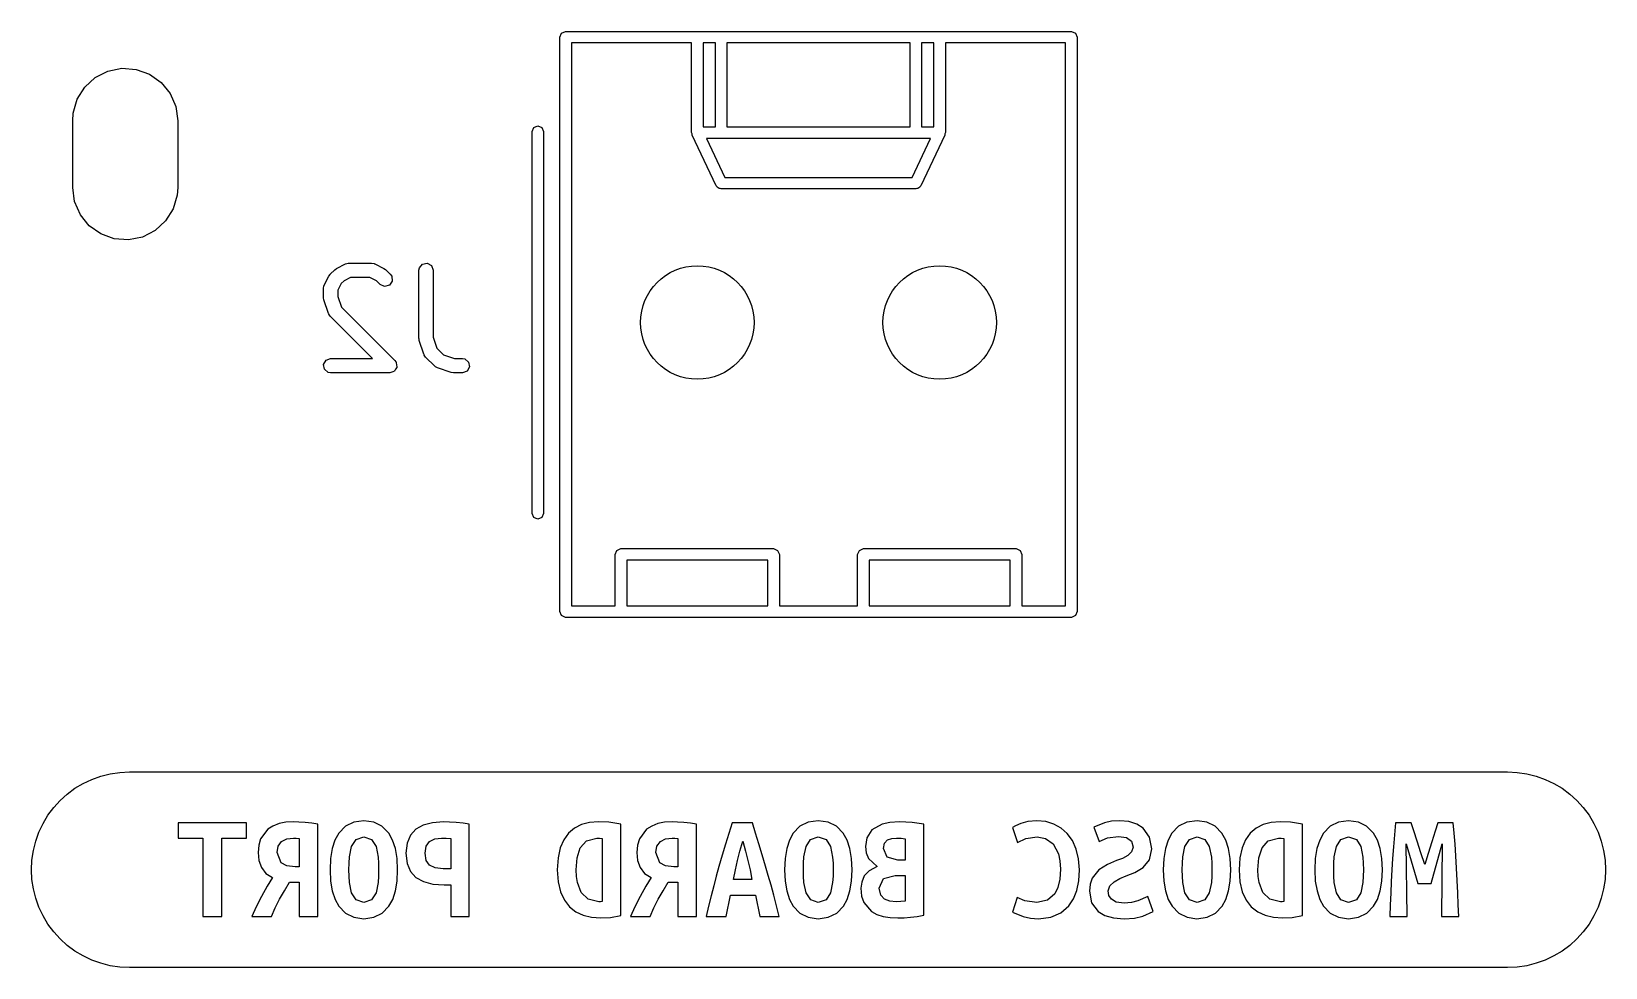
# Model space of a CAD drawing. Extents: x 64 to 231, y -147 to -43.
# Drawn here: x 119.27 to 135.76, y -146.57 to -136.76 of the extents above; entities that cross this region are included whole.
import ezdxf

# ---------------------------------------------------------------- set-up
doc = ezdxf.new("R2010")
doc.units = 0
doc.layers.add('BLACK', color=7, linetype='CONTINUOUS')

msp = doc.modelspace()

# ---------------------------------------------------------------- linework, layer by layer
at = {"layer": 'BLACK', "linetype": 'CONTINUOUS'}
for p, q in [((124.802, -136.817), (124.82, -136.775)), ((124.802, -142.837), (124.802, -136.817)), ((124.82, -136.775), (124.862, -136.757)), ((124.862, -136.757), (130.162, -136.757)), ((126.182, -136.877), (124.922, -136.877)), ((124.922, -136.877), (124.922, -142.777)), ((126.182, -137.817), (126.182, -136.877)), ((126.302, -136.877), (126.302, -137.757)), ((126.432, -136.877), (126.302, -136.877)), ((126.432, -137.757), (126.432, -136.877)), ((126.552, -136.877), (126.552, -137.757)), ((128.472, -136.877), (126.552, -136.877)), ((128.472, -137.757), (128.472, -136.877)), ((128.592, -136.877), (128.592, -137.757)), ((128.722, -136.877), (128.592, -136.877)), ((128.722, -137.757), (128.722, -136.877)), ((130.102, -136.877), (128.842, -136.877)), ((128.842, -136.877), (128.842, -137.817)), ((130.102, -142.777), (130.102, -136.877)), ((130.162, -136.757), (130.204, -136.775)), ((130.204, -136.775), (130.222, -136.817)), ((130.222, -136.817), (130.222, -142.837)), ((119.933, -137.24), (120.066, -137.173)), ((120.066, -137.173), (120.212, -137.143)), ((120.212, -137.143), (120.361, -137.154)), ((120.361, -137.154), (120.502, -137.205)), ((120.502, -137.205), (120.624, -137.291)), ((119.745, -137.468), (119.823, -137.341)), ((119.823, -137.341), (119.933, -137.24)), ((120.624, -137.291), (120.717, -137.407)), ((119.703, -137.612), (119.745, -137.468)), ((120.717, -137.407), (120.777, -137.544)), ((120.777, -137.544), (120.797, -137.692)), ((119.697, -137.692), (119.703, -137.612)), ((119.697, -138.392), (119.697, -137.692)), ((120.797, -137.692), (120.797, -138.392)), ((124.512, -137.807), (124.53, -137.765)), ((124.512, -141.807), (124.512, -137.807)), ((124.53, -137.765), (124.572, -137.747)), ((124.572, -137.747), (124.614, -137.765)), ((124.614, -137.765), (124.632, -137.807)), ((124.632, -137.807), (124.632, -141.807)), ((126.187, -137.829), (126.182, -137.817)), ((126.188, -137.843), (126.187, -137.829)), ((126.438, -138.373), (126.188, -137.843)), ((126.302, -137.757), (126.432, -137.757)), ((128.687, -137.877), (126.337, -137.877)), ((126.337, -137.877), (126.53, -138.287)), ((126.552, -137.757), (128.472, -137.757)), ((128.494, -138.287), (128.687, -137.877)), ((128.836, -137.843), (128.586, -138.373)), ((128.592, -137.757), (128.722, -137.757)), ((128.837, -137.829), (128.836, -137.843)), ((128.842, -137.817), (128.837, -137.829)), ((126.446, -138.38), (126.438, -138.373)), ((126.45, -138.389), (126.446, -138.38)), ((126.53, -138.287), (128.494, -138.287)), ((128.578, -138.38), (128.574, -138.389)), ((128.586, -138.373), (128.578, -138.38)), ((119.717, -138.54), (119.697, -138.392)), ((119.777, -138.677), (119.717, -138.54)), ((120.791, -138.472), (120.749, -138.616)), ((120.797, -138.392), (120.791, -138.472)), ((126.462, -138.395), (126.45, -138.389)), ((126.472, -138.403), (126.462, -138.395)), ((126.482, -138.403), (126.472, -138.403)), ((126.492, -138.407), (126.482, -138.403)), ((128.532, -138.407), (126.492, -138.407)), ((128.542, -138.403), (128.532, -138.407)), ((128.552, -138.403), (128.542, -138.403)), ((128.562, -138.395), (128.552, -138.403)), ((128.574, -138.389), (128.562, -138.395)), ((119.87, -138.793), (119.777, -138.677)), ((120.749, -138.616), (120.671, -138.743)), ((119.992, -138.879), (119.87, -138.793)), ((120.133, -138.93), (119.992, -138.879)), ((120.561, -138.844), (120.428, -138.911)), ((120.671, -138.743), (120.561, -138.844)), ((120.282, -138.941), (120.133, -138.93)), ((120.428, -138.911), (120.282, -138.941)), ((122.462, -139.24), (122.557, -139.192)), ((122.557, -139.192), (122.582, -139.185)), ((122.582, -139.185), (122.587, -139.186)), ((122.587, -139.186), (122.591, -139.184)), ((122.591, -139.184), (122.829, -139.184)), ((122.829, -139.184), (122.855, -139.189)), ((122.855, -139.189), (122.858, -139.192)), ((122.858, -139.192), (122.862, -139.192)), ((122.862, -139.192), (122.958, -139.24)), ((123.33, -139.234), (123.363, -139.194)), ((123.363, -139.194), (123.413, -139.186)), ((123.413, -139.186), (123.458, -139.211)), ((122.333, -139.416), (122.381, -139.321)), ((122.381, -139.321), (122.394, -139.303)), ((122.394, -139.303), (122.395, -139.302)), ((122.395, -139.302), (122.443, -139.254)), ((122.443, -139.254), (122.461, -139.241)), ((122.461, -139.241), (122.462, -139.24)), ((122.54, -139.369), (122.51, -139.399)), ((122.609, -139.334), (122.54, -139.369)), ((122.811, -139.334), (122.609, -139.334)), ((122.88, -139.369), (122.811, -139.334)), ((122.919, -139.408), (122.88, -139.369)), ((122.958, -139.24), (122.976, -139.253)), ((122.976, -139.253), (122.977, -139.254)), ((122.977, -139.254), (123.025, -139.302)), ((123.044, -139.374), (123.015, -139.416)), ((123.025, -139.302), (123.04, -139.323)), ((123.04, -139.323), (123.044, -139.374)), ((123.325, -139.259), (123.33, -139.234)), ((123.325, -139.974), (123.325, -139.259)), ((123.458, -139.211), (123.475, -139.259)), ((123.475, -139.259), (123.475, -139.961)), ((122.325, -139.45), (122.33, -139.424)), ((122.325, -139.545), (122.325, -139.45)), ((122.33, -139.424), (122.333, -139.421)), ((122.333, -139.421), (122.333, -139.416)), ((122.51, -139.399), (122.475, -139.468)), ((122.475, -139.468), (122.475, -139.533)), ((122.475, -139.533), (122.514, -139.647)), ((122.965, -139.429), (122.919, -139.408)), ((123.015, -139.416), (122.965, -139.429)), ((122.326, -139.547), (122.325, -139.545)), ((122.329, -139.569), (122.326, -139.547)), ((122.377, -139.712), (122.329, -139.569)), ((122.514, -139.647), (123.072, -140.206)), ((122.38, -139.715), (122.377, -139.712)), ((122.38, -139.72), (122.38, -139.715)), ((122.395, -139.741), (122.38, -139.72)), ((122.838, -140.184), (122.395, -139.741)), ((123.326, -139.975), (123.325, -139.974)), ((123.329, -139.997), (123.326, -139.975)), ((123.377, -140.14), (123.329, -139.997)), ((123.475, -139.961), (123.514, -140.076)), ((122.352, -140.202), (122.4, -140.184)), ((122.4, -140.184), (122.838, -140.184)), ((123.38, -140.144), (123.377, -140.14)), ((123.38, -140.148), (123.38, -140.144)), ((123.395, -140.17), (123.38, -140.148)), ((123.49, -140.265), (123.395, -140.17)), ((123.514, -140.076), (123.584, -140.146)), ((123.584, -140.146), (123.698, -140.184)), ((123.698, -140.184), (123.781, -140.184)), ((123.781, -140.184), (123.807, -140.189)), ((123.807, -140.189), (123.846, -140.222)), ((122.326, -140.246), (122.352, -140.202)), ((122.335, -140.297), (122.326, -140.246)), ((122.375, -140.33), (122.335, -140.297)), ((122.4, -140.334), (122.375, -140.33)), ((123.019, -140.334), (122.4, -140.334)), ((123.041, -140.327), (123.019, -140.334)), ((123.062, -140.321), (123.041, -140.327)), ((123.064, -140.318), (123.062, -140.321)), ((123.068, -140.317), (123.064, -140.318)), ((123.079, -140.297), (123.068, -140.317)), ((123.072, -140.206), (123.082, -140.22)), ((123.092, -140.279), (123.079, -140.297)), ((123.082, -140.22), (123.084, -140.222)), ((123.084, -140.222), (123.085, -140.224)), ((123.085, -140.224), (123.087, -140.228)), ((123.087, -140.228), (123.089, -140.25)), ((123.089, -140.25), (123.093, -140.272)), ((123.093, -140.272), (123.092, -140.275)), ((123.092, -140.275), (123.092, -140.279)), ((123.494, -140.267), (123.49, -140.265)), ((123.497, -140.271), (123.494, -140.267)), ((123.519, -140.283), (123.497, -140.271)), ((123.662, -140.331), (123.519, -140.283)), ((123.664, -140.33), (123.662, -140.331)), ((123.686, -140.334), (123.664, -140.33)), ((123.781, -140.334), (123.686, -140.334)), ((123.829, -140.317), (123.781, -140.334)), ((123.855, -140.272), (123.829, -140.317)), ((123.846, -140.222), (123.855, -140.272)), ((124.53, -141.849), (124.512, -141.807)), ((124.632, -141.807), (124.614, -141.849)), ((124.572, -141.867), (124.53, -141.849)), ((124.614, -141.849), (124.572, -141.867)), ((125.4, -142.195), (125.442, -142.177)), ((125.442, -142.177), (127.042, -142.177)), ((127.042, -142.177), (127.084, -142.195)), ((127.94, -142.195), (127.982, -142.177)), ((127.982, -142.177), (129.582, -142.177)), ((129.582, -142.177), (129.624, -142.195)), ((125.382, -142.237), (125.4, -142.195)), ((125.382, -142.777), (125.382, -142.237)), ((125.502, -142.297), (125.502, -142.777)), ((126.982, -142.297), (125.502, -142.297)), ((126.982, -142.777), (126.982, -142.297)), ((127.084, -142.195), (127.102, -142.237)), ((127.102, -142.237), (127.102, -142.777)), ((127.922, -142.237), (127.94, -142.195)), ((127.922, -142.777), (127.922, -142.237)), ((128.042, -142.297), (128.042, -142.777)), ((129.522, -142.297), (128.042, -142.297)), ((129.522, -142.777), (129.522, -142.297)), ((129.624, -142.195), (129.642, -142.237)), ((129.642, -142.237), (129.642, -142.777)), ((124.82, -142.879), (124.802, -142.837)), ((124.922, -142.777), (125.382, -142.777)), ((125.502, -142.777), (126.982, -142.777)), ((127.102, -142.777), (127.922, -142.777)), ((128.042, -142.777), (129.522, -142.777)), ((129.642, -142.777), (130.102, -142.777)), ((130.222, -142.837), (130.204, -142.879)), ((124.862, -142.897), (124.82, -142.879)), ((130.162, -142.897), (124.862, -142.897)), ((130.204, -142.879), (130.162, -142.897)), ((119.721, -144.689), (119.807, -144.638)), ((119.807, -144.638), (119.898, -144.595)), ((119.898, -144.595), (119.993, -144.561)), ((119.993, -144.561), (120.091, -144.536)), ((120.091, -144.536), (120.19, -144.522)), ((120.19, -144.522), (120.291, -144.517)), ((120.291, -144.517), (134.733, -144.517)), ((134.733, -144.517), (134.834, -144.522)), ((134.834, -144.522), (134.933, -144.536)), ((134.933, -144.536), (135.031, -144.561)), ((135.031, -144.561), (135.126, -144.595)), ((135.126, -144.595), (135.217, -144.638)), ((135.217, -144.638), (135.303, -144.689)), ((119.498, -144.891), (119.566, -144.817)), ((119.566, -144.817), (119.64, -144.749)), ((119.64, -144.749), (119.721, -144.689)), ((135.303, -144.689), (135.384, -144.749)), ((135.384, -144.749), (135.458, -144.817)), ((135.458, -144.817), (135.526, -144.891)), ((119.386, -145.059), (119.438, -144.972)), ((119.438, -144.972), (119.498, -144.891)), ((135.526, -144.891), (135.586, -144.972)), ((135.586, -144.972), (135.638, -145.059)), ((119.343, -145.15), (119.386, -145.059)), ((120.803, -145.051), (120.803, -145.213)), ((121.518, -145.051), (120.803, -145.051)), ((121.518, -145.213), (121.518, -145.051)), ((121.741, -145.118), (121.666, -145.219)), ((121.795, -145.084), (121.741, -145.118)), ((121.859, -145.059), (121.795, -145.084)), ((121.931, -145.045), (121.859, -145.059)), ((122.011, -145.04), (121.931, -145.045)), ((122.067, -145.042), (122.011, -145.04)), ((122.134, -145.046), (122.067, -145.042)), ((122.203, -145.054), (122.134, -145.046)), ((122.265, -145.066), (122.203, -145.054)), ((122.265, -146.034), (122.265, -145.066)), ((122.554, -145.087), (122.484, -145.159)), ((122.642, -145.044), (122.554, -145.087)), ((122.748, -145.029), (122.642, -145.044)), ((122.851, -145.044), (122.748, -145.029)), ((122.938, -145.087), (122.851, -145.044)), ((123.008, -145.159), (122.938, -145.087)), ((123.292, -145.117), (123.235, -145.18)), ((123.371, -145.075), (123.292, -145.117)), ((123.467, -145.049), (123.371, -145.075)), ((123.583, -145.04), (123.467, -145.049)), ((123.645, -145.042), (123.583, -145.04)), ((123.716, -145.046), (123.645, -145.042)), ((123.789, -145.053), (123.716, -145.046)), ((123.853, -145.064), (123.789, -145.053)), ((123.853, -146.034), (123.853, -145.064)), ((124.954, -145.106), (124.893, -145.159)), ((125.028, -145.069), (124.954, -145.106)), ((125.113, -145.047), (125.028, -145.069)), ((125.205, -145.04), (125.113, -145.047)), ((125.315, -145.045), (125.205, -145.04)), ((125.44, -145.064), (125.315, -145.045)), ((125.44, -146.023), (125.44, -145.064)), ((125.71, -145.118), (125.635, -145.219)), ((125.764, -145.084), (125.71, -145.118)), ((125.828, -145.059), (125.764, -145.084)), ((125.9, -145.045), (125.828, -145.059)), ((125.98, -145.04), (125.9, -145.045)), ((126.036, -145.042), (125.98, -145.04)), ((126.102, -145.046), (126.036, -145.042)), ((126.171, -145.054), (126.102, -145.046)), ((126.234, -145.066), (126.171, -145.054)), ((126.234, -146.034), (126.234, -145.066)), ((126.607, -145.051), (126.572, -145.161)), ((126.82, -145.051), (126.607, -145.051)), ((126.853, -145.16), (126.82, -145.051)), ((127.316, -145.087), (127.247, -145.159)), ((127.404, -145.044), (127.316, -145.087)), ((127.51, -145.029), (127.404, -145.044)), ((127.613, -145.044), (127.51, -145.029)), ((127.7, -145.087), (127.613, -145.044)), ((127.771, -145.159), (127.7, -145.087)), ((128.071, -145.124), (128.017, -145.207)), ((128.18, -145.063), (128.071, -145.124)), ((128.261, -145.046), (128.18, -145.063)), ((128.361, -145.04), (128.261, -145.046)), ((128.493, -145.047), (128.361, -145.04)), ((128.615, -145.064), (128.493, -145.047)), ((128.615, -146.018), (128.615, -145.064)), ((129.578, -145.082), (129.546, -145.101)), ((129.546, -145.101), (129.596, -145.256)), ((129.631, -145.058), (129.578, -145.082)), ((129.705, -145.038), (129.631, -145.058)), ((129.8, -145.029), (129.705, -145.038)), ((129.893, -145.038), (129.8, -145.029)), ((129.978, -145.063), (129.893, -145.038)), ((130.054, -145.105), (129.978, -145.063)), ((130.119, -145.163), (130.054, -145.105)), ((130.51, -145.05), (130.396, -145.096)), ((130.396, -145.096), (130.454, -145.247)), ((130.583, -145.034), (130.51, -145.05)), ((130.668, -145.029), (130.583, -145.034)), ((130.765, -145.038), (130.668, -145.029)), ((130.848, -145.064), (130.765, -145.038)), ((130.915, -145.107), (130.848, -145.064)), ((130.982, -145.2), (130.915, -145.107)), ((131.285, -145.087), (131.216, -145.159)), ((131.373, -145.044), (131.285, -145.087)), ((131.479, -145.029), (131.373, -145.044)), ((131.582, -145.044), (131.479, -145.029)), ((131.669, -145.087), (131.582, -145.044)), ((131.74, -145.159), (131.669, -145.087)), ((132.098, -145.106), (132.036, -145.159)), ((132.172, -145.069), (132.098, -145.106)), ((132.256, -145.047), (132.172, -145.069)), ((132.349, -145.04), (132.256, -145.047)), ((132.459, -145.045), (132.349, -145.04)), ((132.584, -145.064), (132.459, -145.045)), ((132.584, -146.023), (132.584, -145.064)), ((132.873, -145.087), (132.803, -145.159)), ((132.96, -145.044), (132.873, -145.087)), ((133.067, -145.029), (132.96, -145.044)), ((133.17, -145.044), (133.067, -145.029)), ((133.256, -145.087), (133.17, -145.044)), ((133.327, -145.159), (133.256, -145.087)), ((133.559, -145.051), (133.548, -145.178)), ((133.721, -145.051), (133.559, -145.051)), ((133.749, -145.136), (133.721, -145.051)), ((133.784, -145.244), (133.749, -145.136)), ((133.974, -145.137), (133.938, -145.25)), ((134.002, -145.051), (133.974, -145.137)), ((134.164, -145.051), (134.002, -145.051)), ((134.174, -145.159), (134.164, -145.051)), ((135.638, -145.059), (135.681, -145.15)), ((119.285, -145.342), (119.309, -145.244)), ((119.309, -145.244), (119.343, -145.15)), ((120.803, -145.213), (121.062, -145.213)), ((121.062, -145.213), (121.062, -146.034)), ((121.259, -146.034), (121.259, -145.213)), ((121.259, -145.213), (121.518, -145.213)), ((121.646, -145.285), (121.64, -145.363)), ((121.666, -145.219), (121.646, -145.285)), ((121.838, -145.361), (121.85, -145.294)), ((121.85, -145.294), (121.886, -145.247)), ((121.886, -145.247), (121.941, -145.219)), ((121.941, -145.219), (122.011, -145.21)), ((122.011, -145.21), (122.038, -145.211)), ((122.038, -145.211), (122.07, -145.215)), ((122.07, -145.215), (122.07, -145.51)), ((122.445, -145.231), (122.417, -145.319)), ((122.484, -145.159), (122.445, -145.231)), ((122.598, -145.408), (122.62, -145.299)), ((122.62, -145.299), (122.667, -145.226)), ((122.667, -145.226), (122.748, -145.199)), ((122.748, -145.199), (122.829, -145.226)), ((122.829, -145.226), (122.876, -145.3)), ((122.876, -145.3), (122.898, -145.409)), ((123.049, -145.231), (123.008, -145.159)), ((123.079, -145.319), (123.049, -145.231)), ((123.201, -145.263), (123.189, -145.369)), ((123.235, -145.18), (123.201, -145.263)), ((123.389, -145.367), (123.401, -145.294)), ((123.401, -145.294), (123.436, -145.246)), ((123.436, -145.246), (123.491, -145.219)), ((123.491, -145.219), (123.561, -145.21)), ((123.561, -145.21), (123.609, -145.211)), ((123.609, -145.211), (123.658, -145.215)), ((123.658, -145.215), (123.658, -145.532)), ((124.843, -145.228), (124.806, -145.314)), ((124.893, -145.159), (124.843, -145.228)), ((124.983, -145.418), (125.016, -145.312)), ((125.016, -145.312), (125.082, -145.238)), ((125.082, -145.238), (125.188, -145.21)), ((125.188, -145.21), (125.216, -145.211)), ((125.216, -145.211), (125.245, -145.215)), ((125.245, -145.215), (125.245, -145.875)), ((125.615, -145.285), (125.609, -145.363)), ((125.635, -145.219), (125.615, -145.285)), ((125.807, -145.361), (125.819, -145.294)), ((125.819, -145.294), (125.855, -145.247)), ((125.855, -145.247), (125.91, -145.219)), ((125.91, -145.219), (125.98, -145.21)), ((125.98, -145.21), (126.007, -145.211)), ((126.007, -145.211), (126.039, -145.215)), ((126.039, -145.215), (126.039, -145.51)), ((126.537, -145.274), (126.503, -145.39)), ((126.572, -145.161), (126.537, -145.274)), ((126.689, -145.348), (126.718, -145.242)), ((126.718, -145.242), (126.748, -145.348)), ((126.888, -145.272), (126.853, -145.16)), ((126.923, -145.387), (126.888, -145.272)), ((127.207, -145.231), (127.179, -145.319)), ((127.247, -145.159), (127.207, -145.231)), ((127.36, -145.408), (127.383, -145.299)), ((127.383, -145.299), (127.429, -145.226)), ((127.429, -145.226), (127.51, -145.199)), ((127.51, -145.199), (127.591, -145.226)), ((127.591, -145.226), (127.638, -145.3)), ((127.638, -145.3), (127.66, -145.409)), ((127.812, -145.231), (127.771, -145.159)), ((127.841, -145.319), (127.812, -145.231)), ((128.017, -145.207), (128.003, -145.299)), ((128.003, -145.299), (128.011, -145.365)), ((128.193, -145.32), (128.204, -145.263)), ((128.204, -145.263), (128.234, -145.23)), ((128.234, -145.23), (128.279, -145.214)), ((128.279, -145.214), (128.331, -145.21)), ((128.331, -145.21), (128.377, -145.212)), ((128.377, -145.212), (128.42, -145.217)), ((128.42, -145.217), (128.42, -145.442)), ((129.596, -145.256), (129.684, -145.216)), ((129.684, -145.216), (129.803, -145.199)), ((129.803, -145.199), (129.892, -145.216)), ((129.892, -145.216), (129.97, -145.271)), ((129.97, -145.271), (130.026, -145.375)), ((130.172, -145.237), (130.119, -145.163)), ((130.212, -145.325), (130.172, -145.237)), ((130.454, -145.247), (130.542, -145.209)), ((130.542, -145.209), (130.654, -145.193)), ((130.654, -145.193), (130.74, -145.205)), ((130.74, -145.205), (130.792, -145.243)), ((130.792, -145.243), (130.809, -145.305)), ((130.809, -145.305), (130.793, -145.355)), ((131.005, -145.323), (130.982, -145.2)), ((131.176, -145.231), (131.148, -145.319)), ((131.216, -145.159), (131.176, -145.231)), ((131.329, -145.408), (131.351, -145.299)), ((131.351, -145.299), (131.398, -145.226)), ((131.398, -145.226), (131.479, -145.199)), ((131.479, -145.199), (131.56, -145.226)), ((131.56, -145.226), (131.607, -145.3)), ((131.607, -145.3), (131.629, -145.409)), ((131.78, -145.231), (131.74, -145.159)), ((131.81, -145.319), (131.78, -145.231)), ((131.987, -145.228), (131.95, -145.314)), ((132.036, -145.159), (131.987, -145.228)), ((132.127, -145.418), (132.16, -145.312)), ((132.16, -145.312), (132.225, -145.238)), ((132.225, -145.238), (132.332, -145.21)), ((132.332, -145.21), (132.36, -145.211)), ((132.36, -145.211), (132.389, -145.215)), ((132.389, -145.215), (132.389, -145.875)), ((132.764, -145.231), (132.735, -145.319)), ((132.803, -145.159), (132.764, -145.231)), ((132.917, -145.408), (132.939, -145.299)), ((132.939, -145.299), (132.986, -145.226)), ((132.986, -145.226), (133.067, -145.199)), ((133.067, -145.199), (133.148, -145.226)), ((133.148, -145.226), (133.194, -145.3)), ((133.194, -145.3), (133.217, -145.409)), ((133.368, -145.231), (133.327, -145.159)), ((133.397, -145.319), (133.368, -145.231)), ((133.537, -145.302), (133.528, -145.424)), ((133.548, -145.178), (133.537, -145.302)), ((133.679, -146.034), (133.67, -145.271)), ((133.67, -145.271), (133.791, -145.686)), ((133.824, -145.365), (133.784, -145.244)), ((133.938, -145.25), (133.9, -145.372)), ((133.933, -145.686), (134.049, -145.271)), ((134.049, -145.271), (134.041, -146.034)), ((134.183, -145.275), (134.174, -145.159)), ((134.192, -145.398), (134.183, -145.275)), ((135.681, -145.15), (135.715, -145.244)), ((135.715, -145.244), (135.739, -145.342)), ((119.265, -145.542), (119.27, -145.441)), ((119.27, -145.441), (119.285, -145.342)), ((121.64, -145.363), (121.649, -145.444)), ((121.649, -145.444), (121.675, -145.518)), ((121.883, -145.471), (121.838, -145.361)), ((121.941, -145.501), (121.883, -145.471)), ((122.4, -145.423), (122.394, -145.542)), ((122.417, -145.319), (122.4, -145.423)), ((122.592, -145.542), (122.594, -145.473)), ((122.594, -145.473), (122.598, -145.408)), ((122.898, -145.409), (122.902, -145.473)), ((122.902, -145.473), (122.903, -145.542)), ((123.096, -145.423), (123.079, -145.319)), ((123.102, -145.542), (123.096, -145.423)), ((123.189, -145.369), (123.201, -145.476)), ((123.201, -145.476), (123.235, -145.561)), ((123.401, -145.445), (123.389, -145.367)), ((123.437, -145.495), (123.401, -145.445)), ((124.783, -145.418), (124.775, -145.542)), ((124.806, -145.314), (124.783, -145.418)), ((124.974, -145.542), (124.983, -145.418)), ((125.609, -145.363), (125.617, -145.444)), ((125.617, -145.444), (125.644, -145.518)), ((125.851, -145.471), (125.807, -145.361)), ((125.91, -145.501), (125.851, -145.471)), ((126.503, -145.39), (126.468, -145.509)), ((126.642, -145.544), (126.663, -145.446)), ((126.663, -145.446), (126.689, -145.348)), ((126.748, -145.348), (126.773, -145.446)), ((126.773, -145.446), (126.795, -145.544)), ((126.958, -145.505), (126.923, -145.387)), ((127.162, -145.423), (127.156, -145.542)), ((127.179, -145.319), (127.162, -145.423)), ((127.355, -145.542), (127.356, -145.473)), ((127.356, -145.473), (127.36, -145.408)), ((127.66, -145.409), (127.665, -145.473)), ((127.665, -145.473), (127.666, -145.542)), ((127.859, -145.423), (127.841, -145.319)), ((127.864, -145.542), (127.859, -145.423)), ((128.011, -145.365), (128.037, -145.423)), ((128.037, -145.423), (128.128, -145.509)), ((128.231, -145.409), (128.193, -145.32)), ((128.344, -145.442), (128.231, -145.409)), ((128.42, -145.442), (128.344, -145.442)), ((130.026, -145.375), (130.042, -145.448)), ((130.042, -145.448), (130.047, -145.537)), ((130.237, -145.427), (130.212, -145.325)), ((130.246, -145.542), (130.237, -145.427)), ((130.636, -145.447), (130.54, -145.486)), ((130.697, -145.423), (130.636, -145.447)), ((130.753, -145.394), (130.697, -145.423)), ((130.793, -145.355), (130.753, -145.394)), ((130.915, -145.518), (130.979, -145.44)), ((130.979, -145.44), (131.005, -145.323)), ((131.131, -145.423), (131.125, -145.542)), ((131.148, -145.319), (131.131, -145.423)), ((131.324, -145.542), (131.325, -145.473)), ((131.325, -145.473), (131.329, -145.408)), ((131.629, -145.409), (131.633, -145.473)), ((131.633, -145.473), (131.635, -145.542)), ((131.827, -145.423), (131.81, -145.319)), ((131.833, -145.542), (131.827, -145.423)), ((131.927, -145.418), (131.919, -145.542)), ((131.95, -145.314), (131.927, -145.418)), ((132.117, -145.542), (132.127, -145.418)), ((132.718, -145.423), (132.713, -145.542)), ((132.735, -145.319), (132.718, -145.423)), ((132.911, -145.542), (132.912, -145.473)), ((132.912, -145.473), (132.917, -145.408)), ((133.217, -145.409), (133.221, -145.473)), ((133.221, -145.473), (133.222, -145.542)), ((133.415, -145.423), (133.397, -145.319)), ((133.421, -145.542), (133.415, -145.423)), ((133.528, -145.424), (133.52, -145.544)), ((133.864, -145.486), (133.824, -145.365)), ((133.9, -145.372), (133.864, -145.486)), ((134.199, -145.525), (134.192, -145.398)), ((135.739, -145.342), (135.754, -145.441)), ((135.754, -145.441), (135.759, -145.542)), ((119.27, -145.643), (119.265, -145.542)), ((121.675, -145.518), (121.721, -145.58)), ((121.721, -145.58), (121.791, -145.625)), ((121.791, -145.625), (121.733, -145.716)), ((122.027, -145.51), (121.941, -145.501)), ((122.07, -145.51), (122.027, -145.51)), ((122.394, -145.542), (122.4, -145.661)), ((122.594, -145.611), (122.592, -145.542)), ((122.598, -145.675), (122.594, -145.611)), ((122.902, -145.611), (122.898, -145.676)), ((122.903, -145.542), (122.902, -145.611)), ((123.096, -145.661), (123.102, -145.542)), ((123.235, -145.561), (123.293, -145.624)), ((123.293, -145.624), (123.372, -145.667)), ((123.496, -145.523), (123.437, -145.495)), ((123.578, -145.532), (123.496, -145.523)), ((123.658, -145.532), (123.578, -145.532)), ((124.775, -145.542), (124.784, -145.668)), ((124.977, -145.612), (124.974, -145.542)), ((124.985, -145.676), (124.977, -145.612)), ((125.644, -145.518), (125.69, -145.58)), ((125.69, -145.58), (125.759, -145.625)), ((125.759, -145.625), (125.702, -145.716)), ((125.996, -145.51), (125.91, -145.501)), ((126.039, -145.51), (125.996, -145.51)), ((126.441, -145.608), (126.414, -145.71)), ((126.468, -145.509), (126.441, -145.608)), ((126.623, -145.645), (126.642, -145.544)), ((126.795, -145.544), (126.815, -145.645)), ((126.986, -145.602), (126.958, -145.505)), ((127.015, -145.704), (126.986, -145.602)), ((127.156, -145.542), (127.162, -145.661)), ((127.356, -145.611), (127.355, -145.542)), ((127.36, -145.675), (127.356, -145.611)), ((127.665, -145.611), (127.66, -145.676)), ((127.666, -145.542), (127.665, -145.611)), ((127.859, -145.661), (127.864, -145.542)), ((127.992, -145.607), (127.965, -145.671)), ((128.044, -145.552), (127.992, -145.607)), ((128.128, -145.509), (128.044, -145.552)), ((128.149, -145.737), (128.194, -145.635)), ((128.194, -145.635), (128.315, -145.604)), ((128.315, -145.604), (128.42, -145.604)), ((128.42, -145.604), (128.42, -145.871)), ((130.041, -145.641), (130.021, -145.727)), ((130.047, -145.537), (130.041, -145.641)), ((130.239, -145.658), (130.246, -145.542)), ((130.379, -145.632), (130.359, -145.692)), ((130.448, -145.543), (130.379, -145.632)), ((130.54, -145.486), (130.448, -145.543)), ((130.609, -145.668), (130.67, -145.635)), ((130.67, -145.635), (130.736, -145.607)), ((130.736, -145.607), (130.828, -145.571)), ((130.828, -145.571), (130.915, -145.518)), ((131.125, -145.542), (131.131, -145.661)), ((131.325, -145.611), (131.324, -145.542)), ((131.329, -145.675), (131.325, -145.611)), ((131.633, -145.611), (131.629, -145.676)), ((131.635, -145.542), (131.633, -145.611)), ((131.827, -145.661), (131.833, -145.542)), ((131.919, -145.542), (131.927, -145.668)), ((132.12, -145.612), (132.117, -145.542)), ((132.129, -145.676), (132.12, -145.612)), ((132.713, -145.542), (132.718, -145.661)), ((132.912, -145.611), (132.911, -145.542)), ((132.917, -145.675), (132.912, -145.611)), ((133.221, -145.611), (133.217, -145.676)), ((133.222, -145.542), (133.221, -145.611)), ((133.415, -145.661), (133.421, -145.542)), ((133.52, -145.544), (133.513, -145.665)), ((134.205, -145.654), (134.199, -145.525)), ((135.759, -145.542), (135.754, -145.643)), ((119.285, -145.742), (119.27, -145.643)), ((119.309, -145.84), (119.285, -145.742)), ((121.733, -145.716), (121.675, -145.821)), ((121.864, -145.851), (121.915, -145.762)), ((121.915, -145.762), (121.968, -145.672)), ((121.968, -145.672), (122.07, -145.672)), ((122.07, -145.672), (122.07, -146.034)), ((122.4, -145.661), (122.417, -145.765)), ((122.417, -145.765), (122.446, -145.853)), ((122.62, -145.784), (122.598, -145.675)), ((122.668, -145.858), (122.62, -145.784)), ((122.876, -145.785), (122.829, -145.858)), ((122.898, -145.676), (122.876, -145.785)), ((123.051, -145.853), (123.079, -145.765)), ((123.079, -145.765), (123.096, -145.661)), ((123.372, -145.667), (123.47, -145.694)), ((123.47, -145.694), (123.588, -145.702)), ((123.588, -145.702), (123.658, -145.702)), ((123.658, -145.702), (123.658, -146.034)), ((124.784, -145.668), (124.809, -145.775)), ((124.809, -145.775), (124.85, -145.862)), ((125.025, -145.782), (124.985, -145.676)), ((125.098, -145.852), (125.025, -145.782)), ((125.702, -145.716), (125.644, -145.821)), ((125.833, -145.851), (125.883, -145.762)), ((125.883, -145.762), (125.937, -145.672)), ((125.937, -145.672), (126.039, -145.672)), ((126.039, -145.672), (126.039, -146.034)), ((126.414, -145.71), (126.387, -145.815)), ((126.815, -145.645), (126.623, -145.645)), ((127.043, -145.81), (127.015, -145.704)), ((127.162, -145.661), (127.179, -145.765)), ((127.179, -145.765), (127.208, -145.853)), ((127.383, -145.784), (127.36, -145.675)), ((127.43, -145.858), (127.383, -145.784)), ((127.638, -145.785), (127.591, -145.858)), ((127.66, -145.676), (127.638, -145.785)), ((127.813, -145.853), (127.842, -145.765)), ((127.842, -145.765), (127.859, -145.661)), ((127.965, -145.671), (127.956, -145.737)), ((127.956, -145.737), (127.964, -145.819)), ((128.164, -145.808), (128.149, -145.737)), ((129.989, -145.795), (129.913, -145.862)), ((130.021, -145.727), (129.989, -145.795)), ((130.184, -145.848), (130.218, -145.76)), ((130.218, -145.76), (130.239, -145.658)), ((130.359, -145.692), (130.352, -145.766)), ((130.352, -145.766), (130.374, -145.888)), ((130.547, -145.764), (130.565, -145.71)), ((130.554, -145.811), (130.547, -145.764)), ((130.565, -145.71), (130.609, -145.668)), ((131.131, -145.661), (131.148, -145.765)), ((131.148, -145.765), (131.177, -145.853)), ((131.351, -145.784), (131.329, -145.675)), ((131.399, -145.858), (131.351, -145.784)), ((131.607, -145.785), (131.56, -145.858)), ((131.629, -145.676), (131.607, -145.785)), ((131.782, -145.853), (131.81, -145.765)), ((131.81, -145.765), (131.827, -145.661)), ((131.927, -145.668), (131.953, -145.775)), ((131.953, -145.775), (131.994, -145.862)), ((132.169, -145.782), (132.129, -145.676)), ((132.242, -145.852), (132.169, -145.782)), ((132.718, -145.661), (132.736, -145.765)), ((132.736, -145.765), (132.764, -145.853)), ((132.939, -145.784), (132.917, -145.675)), ((132.986, -145.858), (132.939, -145.784)), ((133.194, -145.785), (133.148, -145.858)), ((133.217, -145.676), (133.194, -145.785)), ((133.369, -145.853), (133.398, -145.765)), ((133.398, -145.765), (133.415, -145.661)), ((133.508, -145.786), (133.504, -145.909)), ((133.513, -145.665), (133.508, -145.786)), ((133.791, -145.686), (133.933, -145.686)), ((134.21, -145.783), (134.205, -145.654)), ((134.216, -145.911), (134.21, -145.783)), ((135.739, -145.742), (135.715, -145.84)), ((135.754, -145.643), (135.739, -145.742)), ((119.343, -145.934), (119.309, -145.84)), ((119.386, -146.025), (119.343, -145.934)), ((121.62, -145.93), (121.575, -146.034)), ((121.675, -145.821), (121.62, -145.93)), ((121.78, -146.034), (121.819, -145.941)), ((121.819, -145.941), (121.864, -145.851)), ((122.446, -145.853), (122.486, -145.925)), ((122.486, -145.925), (122.556, -145.997)), ((122.748, -145.885), (122.668, -145.858)), ((122.829, -145.858), (122.748, -145.885)), ((122.941, -145.997), (123.011, -145.925)), ((123.011, -145.925), (123.051, -145.853)), ((124.85, -145.862), (124.904, -145.931)), ((124.904, -145.931), (124.97, -145.983)), ((125.21, -145.877), (125.098, -145.852)), ((125.228, -145.877), (125.21, -145.877)), ((125.245, -145.875), (125.228, -145.877)), ((125.589, -145.93), (125.543, -146.034)), ((125.644, -145.821), (125.589, -145.93)), ((125.748, -146.034), (125.788, -145.941)), ((125.788, -145.941), (125.833, -145.851)), ((126.36, -145.923), (126.334, -146.034)), ((126.387, -145.815), (126.36, -145.923)), ((126.544, -146.034), (126.59, -145.807)), ((126.59, -145.807), (126.852, -145.807)), ((126.852, -145.807), (126.896, -146.034)), ((127.071, -145.92), (127.043, -145.81)), ((127.099, -146.034), (127.071, -145.92)), ((127.208, -145.853), (127.248, -145.925)), ((127.248, -145.925), (127.318, -145.997)), ((127.51, -145.885), (127.43, -145.858)), ((127.591, -145.858), (127.51, -145.885)), ((127.703, -145.997), (127.773, -145.925)), ((127.773, -145.925), (127.813, -145.853)), ((127.964, -145.819), (127.987, -145.886)), ((127.987, -145.886), (128.068, -145.981)), ((128.205, -145.851), (128.164, -145.808)), ((128.261, -145.871), (128.205, -145.851)), ((128.326, -145.877), (128.261, -145.871)), ((128.375, -145.875), (128.326, -145.877)), ((128.42, -145.871), (128.375, -145.875)), ((129.593, -145.833), (129.544, -145.987)), ((129.673, -145.867), (129.593, -145.833)), ((129.8, -145.885), (129.673, -145.867)), ((129.913, -145.862), (129.8, -145.885)), ((130.052, -145.995), (130.136, -145.921)), ((130.136, -145.921), (130.184, -145.848)), ((130.374, -145.888), (130.442, -145.979)), ((130.581, -145.852), (130.554, -145.811)), ((130.632, -145.881), (130.581, -145.852)), ((130.714, -145.891), (130.632, -145.881)), ((130.793, -145.886), (130.714, -145.891)), ((130.859, -145.869), (130.793, -145.886)), ((130.962, -145.821), (130.859, -145.869)), ((131.019, -145.98), (130.962, -145.821)), ((131.177, -145.853), (131.217, -145.925)), ((131.217, -145.925), (131.287, -145.997)), ((131.479, -145.885), (131.399, -145.858)), ((131.56, -145.858), (131.479, -145.885)), ((131.672, -145.997), (131.742, -145.925)), ((131.742, -145.925), (131.782, -145.853)), ((131.994, -145.862), (132.047, -145.931)), ((132.047, -145.931), (132.114, -145.983)), ((132.354, -145.877), (132.242, -145.852)), ((132.371, -145.877), (132.354, -145.877)), ((132.389, -145.875), (132.371, -145.877)), ((132.764, -145.853), (132.805, -145.925)), ((132.805, -145.925), (132.875, -145.997)), ((133.067, -145.885), (132.986, -145.858)), ((133.148, -145.858), (133.067, -145.885)), ((133.259, -145.997), (133.329, -145.925)), ((133.329, -145.925), (133.369, -145.853)), ((133.504, -145.909), (133.5, -146.034)), ((134.221, -146.034), (134.216, -145.911)), ((135.681, -145.934), (135.638, -146.025)), ((135.715, -145.84), (135.681, -145.934)), ((119.438, -146.112), (119.386, -146.025)), ((119.498, -146.193), (119.438, -146.112)), ((121.062, -146.034), (121.259, -146.034)), ((121.575, -146.034), (121.78, -146.034)), ((122.07, -146.034), (122.265, -146.034)), ((122.556, -145.997), (122.643, -146.04)), ((122.643, -146.04), (122.746, -146.055)), ((122.746, -146.055), (122.853, -146.04)), ((122.853, -146.04), (122.941, -145.997)), ((123.658, -146.034), (123.853, -146.034)), ((124.97, -145.983), (125.047, -146.019)), ((125.047, -146.019), (125.135, -146.04)), ((125.135, -146.04), (125.231, -146.047)), ((125.231, -146.047), (125.333, -146.041)), ((125.333, -146.041), (125.44, -146.023)), ((125.543, -146.034), (125.748, -146.034)), ((126.039, -146.034), (126.234, -146.034)), ((126.334, -146.034), (126.544, -146.034)), ((126.896, -146.034), (127.099, -146.034)), ((127.318, -145.997), (127.405, -146.04)), ((127.405, -146.04), (127.509, -146.055)), ((127.509, -146.055), (127.615, -146.04)), ((127.615, -146.04), (127.703, -145.997)), ((128.068, -145.981), (128.125, -146.012)), ((128.125, -146.012), (128.191, -146.032)), ((128.191, -146.032), (128.264, -146.043)), ((128.264, -146.043), (128.342, -146.047)), ((128.342, -146.047), (128.409, -146.045)), ((128.409, -146.045), (128.477, -146.04)), ((128.477, -146.04), (128.547, -146.031)), ((128.547, -146.031), (128.615, -146.018)), ((129.544, -145.987), (129.656, -146.033)), ((129.656, -146.033), (129.732, -146.049)), ((129.732, -146.049), (129.819, -146.055)), ((129.819, -146.055), (129.946, -146.04)), ((129.946, -146.04), (130.052, -145.995)), ((130.442, -145.979), (130.512, -146.021)), ((130.512, -146.021), (130.603, -146.046)), ((130.603, -146.046), (130.714, -146.055)), ((130.714, -146.055), (130.824, -146.048)), ((130.824, -146.048), (130.909, -146.029)), ((130.909, -146.029), (131.019, -145.98)), ((131.287, -145.997), (131.374, -146.04)), ((131.374, -146.04), (131.478, -146.055)), ((131.478, -146.055), (131.584, -146.04)), ((131.584, -146.04), (131.672, -145.997)), ((132.114, -145.983), (132.191, -146.019)), ((132.191, -146.019), (132.279, -146.04)), ((132.279, -146.04), (132.375, -146.047)), ((132.375, -146.047), (132.477, -146.041)), ((132.477, -146.041), (132.584, -146.023)), ((132.875, -145.997), (132.961, -146.04)), ((132.961, -146.04), (133.065, -146.055)), ((133.065, -146.055), (133.171, -146.04)), ((133.171, -146.04), (133.259, -145.997)), ((133.5, -146.034), (133.679, -146.034)), ((134.041, -146.034), (134.221, -146.034)), ((135.586, -146.112), (135.526, -146.193)), ((135.638, -146.025), (135.586, -146.112)), ((119.566, -146.267), (119.498, -146.193)), ((119.64, -146.335), (119.566, -146.267)), ((135.458, -146.267), (135.384, -146.335)), ((135.526, -146.193), (135.458, -146.267)), ((119.721, -146.395), (119.64, -146.335)), ((119.807, -146.446), (119.721, -146.395)), ((119.898, -146.489), (119.807, -146.446)), ((135.217, -146.446), (135.126, -146.489)), ((135.303, -146.395), (135.217, -146.446)), ((135.384, -146.335), (135.303, -146.395)), ((119.993, -146.523), (119.898, -146.489)), ((120.091, -146.548), (119.993, -146.523)), ((120.19, -146.562), (120.091, -146.548)), ((120.291, -146.567), (120.19, -146.562)), ((134.733, -146.567), (120.291, -146.567)), ((134.834, -146.562), (134.733, -146.567)), ((134.933, -146.548), (134.834, -146.562)), ((135.031, -146.523), (134.933, -146.548)), ((135.126, -146.489), (135.031, -146.523))]:
    msp.add_line(p, q, dxfattribs=at)
at = {"layer": 'BLACK'}
for centre in [(126.242, -139.807), (128.782, -139.807)]:
    msp.add_circle(centre, 0.595, dxfattribs=at)

doc.saveas('drawing.dxf')
